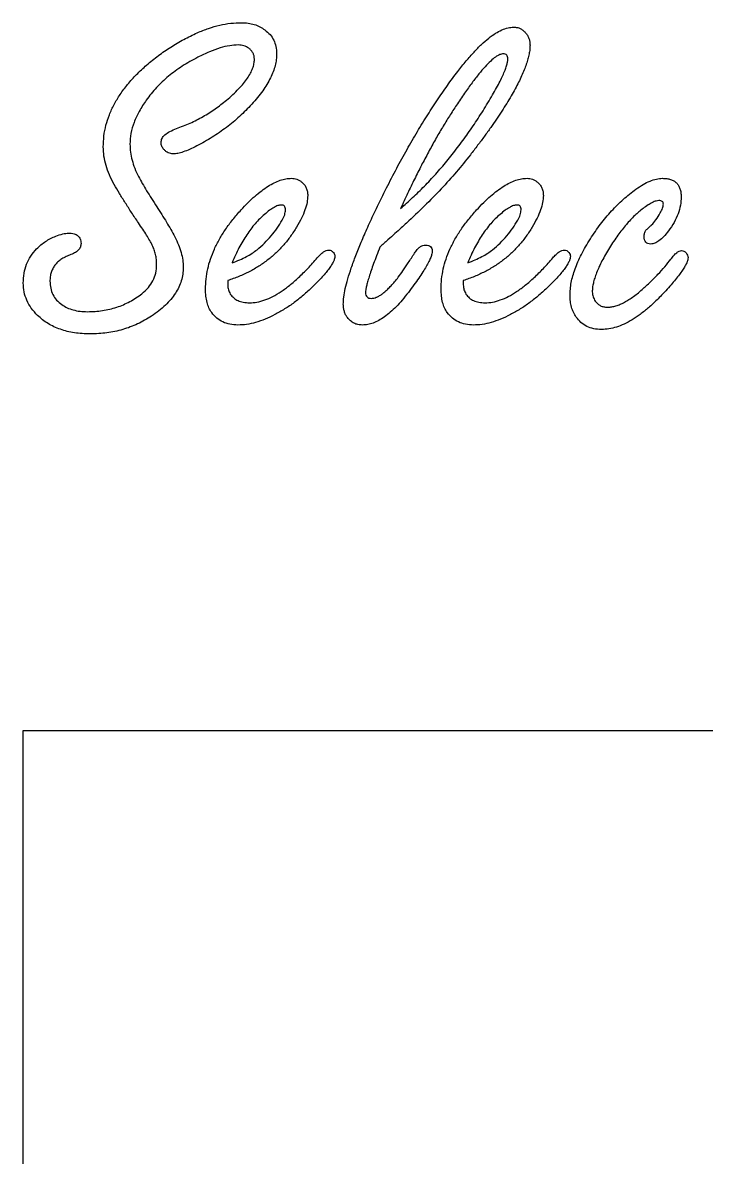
# Model space of a CAD drawing. Header units: millimetres. Extents: x 0 to 1186, y 0 to 599.
# Drawn here: x 317.62 to 346.6, y 499.1 to 547.17 of the extents above; entities that cross this region are included whole.
import ezdxf

# ---------------------------------------------------------------- set-up
doc = ezdxf.new("R2010")
doc.units = ezdxf.units.MM

msp = doc.modelspace()

# ---------------------------------------------------------------- linework, layer by layer
at = {"color": 7, "linetype": 'Continuous', "lineweight": 25}
for p, q in [((326.316, 536.245), (326.316, 536.062)), ((336.301, 536.245), (336.301, 536.062)), ((440.625, 517.173), (317.625, 517.173)), ((317.625, 517.173), (317.625, 414.173))]:
    msp.add_line(p, q, dxfattribs=at)
for points, knots in [([(325.023, 546.745), (325.183, 546.81), (325.495, 546.936), (325.969, 547.073), (326.436, 547.156), (326.746, 547.167), (326.898, 547.172)], [0, 0, 0, 0, 0.267112, 0.520232, 0.763939, 1, 1, 1, 1]), ([(326.898, 547.172), (326.993, 547.17), (327.176, 547.165), (327.438, 547.102), (327.681, 547.01), (327.821, 546.914), (327.891, 546.866)], [0, 0, 0, 0, 0.268022, 0.519483, 0.759572, 1, 1, 1, 1]), ([(322.877, 545.379), (323.042, 545.515), (323.371, 545.786), (323.897, 546.147), (324.446, 546.472), (324.83, 546.654), (325.023, 546.745)], [0, 0, 0, 0, 0.251102, 0.500654, 0.749309, 1, 1, 1, 1]), ([(327.891, 546.866), (327.967, 546.803), (328.116, 546.679), (328.275, 546.435), (328.37, 546.158), (328.382, 545.963), (328.388, 545.862)], [0, 0, 0, 0, 0.2543055, 0.497135, 0.7403991, 1, 1, 1, 1]), ([(336.069, 545.111), (336.184, 545.259), (336.403, 545.54), (336.74, 545.919), (337.055, 546.246), (337.36, 546.51), (337.647, 546.721), (337.924, 546.867), (338.185, 546.964), (338.357, 546.977), (338.438, 546.984)], [0, 0, 0, 0, 0.180875, 0.344169, 0.490392, 0.619511, 0.733746, 0.833455, 0.921644, 1, 1, 1, 1]), ([(338.438, 546.984), (338.487, 546.981), (338.58, 546.975), (338.715, 546.933), (338.832, 546.857), (338.895, 546.789), (338.927, 546.754)], [0, 0, 0, 0, 0.259458, 0.502686, 0.746712, 1, 1, 1, 1]), ([(338.927, 546.754), (338.958, 546.716), (339.02, 546.641), (339.08, 546.509), (339.122, 546.37), (339.125, 546.274), (339.127, 546.224)], [0, 0, 0, 0, 0.254174, 0.502016, 0.745014, 1, 1, 1, 1]), ([(326.763, 546.23), (326.641, 546.223), (326.379, 546.208), (325.969, 546.101), (325.518, 545.935), (325.21, 545.786), (325.047, 545.706)], [0, 0, 0, 0, 0.202573, 0.433467, 0.698591, 1, 1, 1, 1]), ([(327.208, 546.092), (327.141, 546.132), (327.004, 546.214), (326.844, 546.224), (326.763, 546.23)], [0, 0, 0, 0, 0.488693, 1, 1, 1, 1]), ([(339.127, 546.224), (339.126, 546.163), (339.122, 546.037), (339.09, 545.84), (339.041, 545.629), (338.967, 545.404), (338.881, 545.163), (338.768, 544.91), (338.644, 544.639), (338.495, 544.356), (338.327, 544.059), (338.138, 543.747), (337.929, 543.421), (337.702, 543.079), (337.458, 542.722), (337.19, 542.353), (336.903, 541.968), (336.704, 541.709), (336.601, 541.576)], [0, 0, 0, 0, 0.0341135, 0.0707993, 0.1114566, 0.1552574, 0.2032437, 0.2546957, 0.3105066, 0.3699927, 0.4337291, 0.5017787, 0.5741932, 0.6507104, 0.73135, 0.8167677, 0.9059088, 1, 1, 1, 1]), ([(325.047, 545.706), (324.933, 545.646), (324.71, 545.529), (324.39, 545.334), (324.091, 545.124), (323.805, 544.907), (323.543, 544.671), (323.296, 544.425), (323.068, 544.168), (322.933, 543.984), (322.865, 543.893)], [0, 0, 0, 0, 0.134269, 0.264346, 0.392068, 0.516637, 0.64039, 0.761022, 0.881194, 1, 1, 1, 1]), ([(327.446, 545.624), (327.443, 545.67), (327.438, 545.76), (327.392, 545.889), (327.313, 546), (327.243, 546.061), (327.208, 546.092)], [0, 0, 0, 0, 0.255227, 0.496052, 0.740244, 1, 1, 1, 1]), ([(328.388, 545.862), (328.384, 545.779), (328.376, 545.608), (328.328, 545.35), (328.242, 545.089), (328.129, 544.821), (327.976, 544.551), (327.794, 544.274), (327.58, 543.993), (327.418, 543.81), (327.334, 543.716)], [0, 0, 0, 0, 0.102621, 0.209153, 0.320367, 0.4396, 0.566281, 0.700225, 0.845468, 1, 1, 1, 1]), ([(337.997, 545.853), (337.946, 545.844), (337.827, 545.823), (337.646, 545.71), (337.442, 545.535), (337.207, 545.295), (336.946, 544.987), (336.658, 544.61), (336.342, 544.166), (336.125, 543.845), (336.01, 543.675)], [0, 0, 0, 0, 0.051399, 0.119909, 0.209091, 0.320778, 0.455064, 0.612436, 0.794562, 1, 1, 1, 1]), ([(338.185, 545.632), (338.184, 545.665), (338.181, 545.724), (338.144, 545.8), (338.077, 545.847), (338.025, 545.851), (337.997, 545.853)], [0, 0, 0, 0, 0.296694, 0.528239, 0.746136, 1, 1, 1, 1]), ([(321.04, 541.911), (321.046, 542.065), (321.058, 542.372), (321.146, 542.829), (321.292, 543.276), (321.495, 543.715), (321.757, 544.146), (322.073, 544.571), (322.449, 544.987), (322.732, 545.246), (322.877, 545.379)], [0, 0, 0, 0, 0.113672, 0.227625, 0.343065, 0.461503, 0.585465, 0.715921, 0.853912, 1, 1, 1, 1]), ([(326.26, 543.887), (326.353, 543.967), (326.531, 544.121), (326.773, 544.357), (326.981, 544.585), (327.147, 544.807), (327.279, 545.02), (327.374, 545.226), (327.436, 545.427), (327.443, 545.559), (327.446, 545.624)], [0, 0, 0, 0, 0.170697, 0.32664, 0.469303, 0.596714, 0.711575, 0.816345, 0.911144, 1, 1, 1, 1]), ([(337.34, 543.775), (337.406, 543.887), (337.532, 544.099), (337.707, 544.404), (337.852, 544.681), (337.969, 544.929), (338.066, 545.145), (338.13, 545.333), (338.177, 545.491), (338.183, 545.589), (338.185, 545.632)], [0, 0, 0, 0, 0.189398, 0.360662, 0.512496, 0.645756, 0.761234, 0.856815, 0.936718, 1, 1, 1, 1]), ([(332.562, 539.183), (332.704, 539.477), (332.983, 540.054), (333.417, 540.894), (333.852, 541.695), (334.291, 542.456), (334.728, 543.179), (335.171, 543.86), (335.614, 544.502), (335.919, 544.911), (336.069, 545.111)], [0, 0, 0, 0, 0.1419634, 0.2787796, 0.4108943, 0.538377, 0.6607185, 0.7782295, 0.8913715, 1, 1, 1, 1]), ([(322.865, 543.893), (322.76, 543.736), (322.557, 543.437), (322.337, 542.961), (322.198, 542.489), (322.18, 542.174), (322.171, 542.02)], [0, 0, 0, 0, 0.278628, 0.534488, 0.772536, 1, 1, 1, 1]), ([(324.143, 542.683), (324.338, 542.758), (324.724, 542.906), (325.272, 543.189), (325.788, 543.511), (326.103, 543.762), (326.26, 543.887)], [0, 0, 0, 0, 0.255759, 0.506986, 0.754603, 1, 1, 1, 1]), ([(333.643, 539.303), (333.814, 539.454), (334.159, 539.758), (334.656, 540.244), (335.139, 540.76), (335.607, 541.306), (336.064, 541.88), (336.504, 542.484), (336.934, 543.115), (337.204, 543.553), (337.34, 543.775)], [0, 0, 0, 0, 0.117349, 0.236674, 0.357841, 0.48108, 0.606926, 0.735258, 0.865853, 1, 1, 1, 1]), ([(327.334, 543.716), (327.165, 543.541), (326.826, 543.191), (326.261, 542.727), (325.659, 542.305), (325.228, 542.069), (325.011, 541.95)], [0, 0, 0, 0, 0.249198, 0.497307, 0.747691, 1, 1, 1, 1]), ([(336.01, 543.675), (335.91, 543.522), (335.707, 543.211), (335.409, 542.727), (335.111, 542.219), (334.819, 541.682), (334.52, 541.124), (334.227, 540.539), (333.932, 539.931), (333.74, 539.514), (333.643, 539.303)], [0, 0, 0, 0, 0.109937, 0.223875, 0.34238, 0.465225, 0.592516, 0.723736, 0.85973, 1, 1, 1, 1]), ([(323.49, 542.088), (323.498, 542.149), (323.515, 542.278), (323.662, 542.439), (323.871, 542.582), (324.046, 542.647), (324.143, 542.683)], [0, 0, 0, 0, 0.193384, 0.405638, 0.669461, 1, 1, 1, 1]), ([(321.505, 540.316), (321.434, 540.449), (321.295, 540.707), (321.154, 541.113), (321.057, 541.512), (321.046, 541.779), (321.04, 541.911)], [0, 0, 0, 0, 0.268839, 0.523839, 0.7645, 1, 1, 1, 1]), ([(322.171, 542.02), (322.175, 541.908), (322.185, 541.681), (322.258, 541.339), (322.368, 540.991), (322.477, 540.767), (322.533, 540.651)], [0, 0, 0, 0, 0.235507, 0.47719, 0.730699, 1, 1, 1, 1]), ([(323.607, 541.8), (323.573, 541.844), (323.507, 541.929), (323.495, 542.036), (323.49, 542.088)], [0, 0, 0, 0, 0.517578, 1, 1, 1, 1]), ([(325.011, 541.95), (324.908, 541.899), (324.718, 541.806), (324.446, 541.7), (324.216, 541.626), (324.072, 541.616), (324.008, 541.611)], [0, 0, 0, 0, 0.32339, 0.595988, 0.819609, 1, 1, 1, 1]), ([(324.008, 541.611), (323.971, 541.613), (323.898, 541.618), (323.793, 541.656), (323.693, 541.715), (323.637, 541.771), (323.607, 541.8)], [0, 0, 0, 0, 0.240759, 0.480123, 0.729757, 1, 1, 1, 1]), ([(336.601, 541.576), (336.407, 541.332), (336.01, 540.836), (335.353, 540.118), (334.652, 539.39), (334.149, 538.921), (333.893, 538.682)], [0, 0, 0, 0, 0.235696, 0.480499, 0.734973, 1, 1, 1, 1]), ([(322.533, 540.651), (322.586, 540.554), (322.697, 540.352), (322.881, 540.042), (323.087, 539.714), (323.232, 539.489), (323.307, 539.374)], [0, 0, 0, 0, 0.223103, 0.463317, 0.723502, 1, 1, 1, 1]), ([(326.881, 539.238), (326.98, 539.345), (327.169, 539.548), (327.461, 539.82), (327.744, 540.05), (328.015, 540.241), (328.278, 540.391), (328.531, 540.498), (328.776, 540.565), (328.937, 540.574), (329.015, 540.578)], [0, 0, 0, 0, 0.168367, 0.322292, 0.463171, 0.590813, 0.70708, 0.813264, 0.909671, 1, 1, 1, 1]), ([(329.015, 540.578), (329.056, 540.577), (329.136, 540.575), (329.251, 540.539), (329.362, 540.489), (329.426, 540.439), (329.46, 540.413)], [0, 0, 0, 0, 0.249975, 0.496374, 0.738459, 1, 1, 1, 1]), ([(329.46, 540.413), (329.498, 540.376), (329.574, 540.305), (329.65, 540.166), (329.7, 540.013), (329.705, 539.904), (329.707, 539.848)], [0, 0, 0, 0, 0.248423, 0.488586, 0.735587, 1, 1, 1, 1]), ([(336.866, 539.238), (336.965, 539.345), (337.154, 539.548), (337.447, 539.82), (337.729, 540.05), (338, 540.241), (338.263, 540.391), (338.516, 540.498), (338.762, 540.565), (338.923, 540.574), (339.001, 540.578)], [0, 0, 0, 0, 0.168367, 0.322292, 0.463171, 0.590813, 0.70708, 0.813264, 0.909671, 1, 1, 1, 1]), ([(339.001, 540.578), (339.041, 540.577), (339.122, 540.575), (339.236, 540.539), (339.347, 540.489), (339.412, 540.439), (339.445, 540.413)], [0, 0, 0, 0, 0.249975, 0.496374, 0.738459, 1, 1, 1, 1]), ([(339.445, 540.413), (339.484, 540.376), (339.559, 540.305), (339.636, 540.166), (339.686, 540.013), (339.69, 539.904), (339.692, 539.848)], [0, 0, 0, 0, 0.248423, 0.488586, 0.735587, 1, 1, 1, 1]), ([(343.614, 540.119), (343.716, 540.188), (343.909, 540.318), (344.201, 540.464), (344.475, 540.557), (344.654, 540.571), (344.738, 540.578)], [0, 0, 0, 0, 0.300961, 0.564943, 0.795467, 1, 1, 1, 1]), ([(344.738, 540.578), (344.8, 540.576), (344.918, 540.573), (345.081, 540.533), (345.224, 540.476), (345.341, 540.388), (345.427, 540.272), (345.489, 540.133), (345.528, 539.972), (345.531, 539.856), (345.533, 539.795)], [0, 0, 0, 0, 0.145265, 0.275317, 0.392857, 0.502856, 0.612856, 0.729218, 0.857031, 1, 1, 1, 1]), ([(322.53, 538.691), (322.432, 538.836), (322.241, 539.118), (321.976, 539.535), (321.729, 539.93), (321.578, 540.19), (321.505, 540.316)], [0, 0, 0, 0, 0.272807, 0.531208, 0.772704, 1, 1, 1, 1]), ([(341.685, 538.017), (341.826, 538.227), (342.101, 538.639), (342.572, 539.196), (343.07, 539.696), (343.434, 539.979), (343.614, 540.119)], [0, 0, 0, 0, 0.263949, 0.518245, 0.762112, 1, 1, 1, 1]), ([(328.582, 539.447), (328.535, 539.442), (328.429, 539.43), (328.266, 539.34), (328.073, 539.218), (327.944, 539.108), (327.873, 539.047)], [0, 0, 0, 0, 0.169564, 0.385932, 0.661171, 1, 1, 1, 1]), ([(328.765, 539.241), (328.763, 539.272), (328.76, 539.327), (328.727, 539.402), (328.66, 539.443), (328.609, 539.446), (328.582, 539.447)], [0, 0, 0, 0, 0.292116, 0.521987, 0.744915, 1, 1, 1, 1]), ([(329.707, 539.848), (329.7, 539.751), (329.687, 539.544), (329.59, 539.224), (329.441, 538.874), (329.307, 538.64), (329.236, 538.514)], [0, 0, 0, 0, 0.202892, 0.433755, 0.69771, 1, 1, 1, 1]), ([(338.568, 539.447), (338.521, 539.442), (338.414, 539.43), (338.252, 539.34), (338.059, 539.218), (337.93, 539.108), (337.858, 539.047)], [0, 0, 0, 0, 0.169564, 0.385932, 0.661171, 1, 1, 1, 1]), ([(338.75, 539.241), (338.748, 539.272), (338.745, 539.327), (338.712, 539.402), (338.645, 539.443), (338.595, 539.446), (338.568, 539.447)], [0, 0, 0, 0, 0.292116, 0.521987, 0.744915, 1, 1, 1, 1]), ([(339.692, 539.848), (339.686, 539.751), (339.672, 539.544), (339.575, 539.224), (339.426, 538.874), (339.293, 538.64), (339.221, 538.514)], [0, 0, 0, 0, 0.202892, 0.433755, 0.69771, 1, 1, 1, 1]), ([(344.591, 539.636), (344.549, 539.631), (344.453, 539.619), (344.299, 539.549), (344.117, 539.442), (343.99, 539.352), (343.92, 539.303)], [0, 0, 0, 0, 0.165392, 0.383226, 0.661707, 1, 1, 1, 1]), ([(344.779, 539.477), (344.778, 539.501), (344.775, 539.546), (344.735, 539.603), (344.669, 539.633), (344.619, 539.635), (344.591, 539.636)], [0, 0, 0, 0, 0.254348, 0.471873, 0.705623, 1, 1, 1, 1]), ([(344.65, 539.109), (344.687, 539.176), (344.752, 539.292), (344.771, 539.422), (344.779, 539.477)], [0, 0, 0, 0, 0.579786, 1, 1, 1, 1]), ([(345.533, 539.795), (345.527, 539.674), (345.514, 539.429), (345.405, 539.064), (345.238, 538.696), (345.08, 538.466), (344.997, 538.346)], [0, 0, 0, 0, 0.229742, 0.467276, 0.723235, 1, 1, 1, 1]), ([(323.307, 539.374), (323.448, 539.156), (323.716, 538.741), (323.956, 538.309), (324.069, 538.105)], [0, 0, 0, 0, 0.5262569, 1, 1, 1, 1]), ([(325.374, 535.882), (325.378, 536.025), (325.387, 536.312), (325.461, 536.739), (325.58, 537.164), (325.746, 537.586), (325.96, 538.006), (326.22, 538.424), (326.528, 538.839), (326.761, 539.103), (326.881, 539.238)], [0, 0, 0, 0, 0.1135141, 0.228398, 0.344467, 0.4645109, 0.5889605, 0.7195434, 0.8558677, 1, 1, 1, 1]), ([(327.873, 539.047), (327.804, 538.986), (327.665, 538.864), (327.474, 538.654), (327.287, 538.429), (327.116, 538.179), (326.946, 537.915), (326.787, 537.629), (326.641, 537.321), (326.55, 537.107), (326.504, 536.998)], [0, 0, 0, 0, 0.110576, 0.223627, 0.341368, 0.462851, 0.588927, 0.720313, 0.856879, 1, 1, 1, 1]), ([(328.621, 538.803), (328.663, 538.878), (328.74, 539.016), (328.757, 539.171), (328.765, 539.241)], [0, 0, 0, 0, 0.551228, 1, 1, 1, 1]), ([(331.214, 535.238), (331.219, 535.34), (331.228, 535.564), (331.301, 535.924), (331.407, 536.336), (331.556, 536.803), (331.749, 537.323), (331.983, 537.896), (332.253, 538.524), (332.456, 538.956), (332.562, 539.183)], [0, 0, 0, 0, 0.073197, 0.160252, 0.261762, 0.378138, 0.510549, 0.658296, 0.821227, 1, 1, 1, 1]), ([(335.359, 535.882), (335.364, 536.025), (335.373, 536.312), (335.446, 536.739), (335.566, 537.164), (335.731, 537.586), (335.946, 538.006), (336.205, 538.424), (336.514, 538.839), (336.747, 539.103), (336.866, 539.238)], [0, 0, 0, 0, 0.1135141, 0.228398, 0.344467, 0.4645109, 0.5889605, 0.7195434, 0.8558677, 1, 1, 1, 1]), ([(337.858, 539.047), (337.789, 538.986), (337.65, 538.864), (337.46, 538.654), (337.273, 538.429), (337.101, 538.179), (336.932, 537.915), (336.773, 537.629), (336.626, 537.321), (336.536, 537.107), (336.49, 536.998)], [0, 0, 0, 0, 0.110576, 0.223627, 0.341368, 0.462851, 0.588927, 0.720313, 0.856879, 1, 1, 1, 1]), ([(338.606, 538.803), (338.648, 538.878), (338.725, 539.016), (338.743, 539.171), (338.75, 539.241)], [0, 0, 0, 0, 0.551228, 1, 1, 1, 1]), ([(343.92, 539.303), (343.798, 539.205), (343.542, 538.998), (343.193, 538.609), (342.834, 538.156), (342.614, 537.816), (342.498, 537.637)], [0, 0, 0, 0, 0.212486, 0.448082, 0.709973, 1, 1, 1, 1]), ([(344.282, 538.603), (344.345, 538.671), (344.487, 538.826), (344.592, 539.008), (344.65, 539.109)], [0, 0, 0, 0, 0.4456519, 1, 1, 1, 1]), ([(323.119, 537.74), (323.083, 537.807), (323.005, 537.951), (322.873, 538.178), (322.71, 538.427), (322.592, 538.6), (322.53, 538.691)], [0, 0, 0, 0, 0.20363, 0.438222, 0.704529, 1, 1, 1, 1]), ([(329.236, 538.514), (329.152, 538.381), (328.986, 538.117), (328.694, 537.754), (328.376, 537.419), (328.023, 537.119), (327.642, 536.849), (327.228, 536.614), (326.785, 536.409), (326.474, 536.3), (326.316, 536.245)], [0, 0, 0, 0, 0.12472, 0.247071, 0.368678, 0.490613, 0.613431, 0.738877, 0.867329, 1, 1, 1, 1]), ([(327.558, 537.552), (327.666, 537.645), (327.878, 537.828), (328.161, 538.136), (328.414, 538.457), (328.552, 538.688), (328.621, 538.803)], [0, 0, 0, 0, 0.258918, 0.510053, 0.758, 1, 1, 1, 1]), ([(333.893, 538.682), (333.819, 538.613), (333.658, 538.463), (333.391, 538.231), (333.092, 537.957), (332.877, 537.767), (332.763, 537.666)], [0, 0, 0, 0, 0.200152, 0.433412, 0.699497, 1, 1, 1, 1]), ([(339.221, 538.514), (339.138, 538.381), (338.972, 538.117), (338.679, 537.754), (338.361, 537.419), (338.009, 537.119), (337.627, 536.849), (337.213, 536.614), (336.77, 536.409), (336.459, 536.3), (336.301, 536.245)], [0, 0, 0, 0, 0.12472, 0.247071, 0.368678, 0.490613, 0.613431, 0.738877, 0.867329, 1, 1, 1, 1]), ([(337.543, 537.552), (337.651, 537.645), (337.864, 537.828), (338.147, 538.136), (338.399, 538.457), (338.538, 538.688), (338.606, 538.803)], [0, 0, 0, 0, 0.258918, 0.510053, 0.758, 1, 1, 1, 1]), ([(344.043, 538.376), (344.052, 538.386), (344.076, 538.412), (344.124, 538.46), (344.195, 538.524), (344.25, 538.574), (344.282, 538.603)], [0, 0, 0, 0, 0.12031, 0.322658, 0.613808, 1, 1, 1, 1]), ([(318.217, 537.59), (318.275, 537.648), (318.392, 537.762), (318.592, 537.904), (318.801, 538.032), (318.953, 538.094), (319.03, 538.126)], [0, 0, 0, 0, 0.250592, 0.499741, 0.747349, 1, 1, 1, 1]), ([(319.03, 538.126), (319.128, 538.163), (319.302, 538.23), (319.487, 538.248), (319.568, 538.255)], [0, 0, 0, 0, 0.562226, 1, 1, 1, 1]), ([(319.568, 538.255), (319.647, 538.252), (319.787, 538.247), (319.97, 538.162), (320.086, 538.008), (320.094, 537.885), (320.098, 537.82)], [0, 0, 0, 0, 0.299763, 0.535807, 0.751461, 1, 1, 1, 1]), ([(324.069, 538.105), (324.125, 537.992), (324.232, 537.776), (324.343, 537.443), (324.417, 537.122), (324.427, 536.91), (324.432, 536.807)], [0, 0, 0, 0, 0.276985, 0.53301, 0.772044, 1, 1, 1, 1]), ([(340.823, 535.618), (340.826, 535.706), (340.833, 535.886), (340.872, 536.163), (340.941, 536.448), (341.036, 536.743), (341.158, 537.048), (341.31, 537.361), (341.482, 537.69), (341.616, 537.906), (341.685, 538.017)], [0, 0, 0, 0, 0.102771, 0.209836, 0.323496, 0.443206, 0.569602, 0.704747, 0.84807, 1, 1, 1, 1]), ([(343.964, 538.108), (343.967, 538.159), (343.972, 538.255), (344.021, 538.338), (344.043, 538.376)], [0, 0, 0, 0, 0.535119, 1, 1, 1, 1]), ([(344.241, 537.79), (344.199, 537.793), (344.123, 537.799), (344.025, 537.866), (343.971, 537.977), (343.966, 538.061), (343.964, 538.108)], [0, 0, 0, 0, 0.2556859, 0.4722416, 0.7087326, 1, 1, 1, 1]), ([(344.997, 538.346), (344.931, 538.263), (344.81, 538.11), (344.613, 537.935), (344.427, 537.816), (344.299, 537.798), (344.241, 537.79)], [0, 0, 0, 0, 0.3307483, 0.6026978, 0.8195782, 1, 1, 1, 1]), ([(317.649, 536.139), (317.655, 536.278), (317.667, 536.549), (317.778, 536.937), (317.957, 537.292), (318.13, 537.49), (318.217, 537.59)], [0, 0, 0, 0, 0.260733, 0.507498, 0.752246, 1, 1, 1, 1]), ([(320.098, 537.82), (320.093, 537.766), (320.083, 537.658), (319.976, 537.517), (319.817, 537.402), (319.685, 537.35), (319.612, 537.322)], [0, 0, 0, 0, 0.213714, 0.430239, 0.687797, 1, 1, 1, 1]), ([(323.301, 536.919), (323.299, 536.992), (323.294, 537.138), (323.262, 537.351), (323.203, 537.552), (323.146, 537.678), (323.119, 537.74)], [0, 0, 0, 0, 0.2605295, 0.5131808, 0.7590497, 1, 1, 1, 1]), ([(326.504, 536.998), (326.611, 537.039), (326.815, 537.117), (327.097, 537.253), (327.345, 537.392), (327.489, 537.5), (327.558, 537.552)], [0, 0, 0, 0, 0.286322, 0.548521, 0.784681, 1, 1, 1, 1]), ([(330.11, 537.21), (330.155, 537.259), (330.237, 537.349), (330.364, 537.455), (330.482, 537.524), (330.561, 537.535), (330.596, 537.54)], [0, 0, 0, 0, 0.332484, 0.603986, 0.825215, 1, 1, 1, 1]), ([(330.596, 537.54), (330.633, 537.535), (330.713, 537.523), (330.767, 537.463), (330.796, 537.431)], [0, 0, 0, 0, 0.466013, 1, 1, 1, 1]), ([(332.763, 537.666), (332.715, 537.543), (332.626, 537.309), (332.502, 536.975), (332.395, 536.679), (332.309, 536.421), (332.244, 536.199), (332.196, 536.015), (332.163, 535.867), (332.158, 535.779), (332.156, 535.741)], [0, 0, 0, 0, 0.196108, 0.371446, 0.527398, 0.66216, 0.77584, 0.86897, 0.944559, 1, 1, 1, 1]), ([(334.982, 537.499), (334.979, 537.458), (334.971, 537.365), (334.918, 537.215), (334.839, 537.036), (334.722, 536.832), (334.584, 536.597), (334.407, 536.338), (334.201, 536.05), (334.051, 535.85), (333.973, 535.744)], [0, 0, 0, 0, 0.059489, 0.136473, 0.232551, 0.346004, 0.480374, 0.632968, 0.806424, 1, 1, 1, 1]), ([(334.229, 537.404), (334.265, 537.457), (334.332, 537.554), (334.451, 537.665), (334.573, 537.74), (334.66, 537.748), (334.703, 537.752)], [0, 0, 0, 0, 0.312923, 0.575242, 0.795014, 1, 1, 1, 1]), ([(334.703, 537.752), (334.744, 537.75), (334.819, 537.748), (334.917, 537.697), (334.975, 537.607), (334.98, 537.537), (334.982, 537.499)], [0, 0, 0, 0, 0.289033, 0.515365, 0.737111, 1, 1, 1, 1]), ([(336.49, 536.998), (336.596, 537.039), (336.8, 537.117), (337.082, 537.253), (337.331, 537.392), (337.475, 537.5), (337.543, 537.552)], [0, 0, 0, 0, 0.286322, 0.548521, 0.784681, 1, 1, 1, 1]), ([(340.096, 537.21), (340.141, 537.259), (340.222, 537.349), (340.35, 537.455), (340.467, 537.524), (340.546, 537.535), (340.581, 537.54)], [0, 0, 0, 0, 0.332484, 0.603986, 0.825215, 1, 1, 1, 1]), ([(340.581, 537.54), (340.619, 537.535), (340.698, 537.523), (340.753, 537.463), (340.782, 537.431)], [0, 0, 0, 0, 0.466013, 1, 1, 1, 1]), ([(342.498, 537.637), (342.44, 537.541), (342.329, 537.356), (342.179, 537.083), (342.051, 536.827), (341.948, 536.585), (341.867, 536.359), (341.811, 536.148), (341.772, 535.954), (341.767, 535.828), (341.765, 535.768)], [0, 0, 0, 0, 0.16517, 0.31901, 0.459769, 0.589084, 0.707433, 0.814037, 0.911334, 1, 1, 1, 1]), ([(345.103, 537.157), (345.143, 537.21), (345.215, 537.307), (345.332, 537.42), (345.441, 537.495), (345.516, 537.508), (345.551, 537.513)], [0, 0, 0, 0, 0.338264, 0.614243, 0.825283, 1, 1, 1, 1]), ([(345.551, 537.513), (345.587, 537.509), (345.663, 537.499), (345.718, 537.445), (345.748, 537.416)], [0, 0, 0, 0, 0.4692511, 1, 1, 1, 1]), ([(319.612, 537.322), (319.547, 537.295), (319.421, 537.243), (319.249, 537.144), (319.105, 537.026), (318.984, 536.896), (318.893, 536.748), (318.827, 536.584), (318.784, 536.407), (318.781, 536.282), (318.779, 536.218)], [0, 0, 0, 0, 0.142893, 0.276153, 0.398742, 0.516608, 0.633217, 0.748795, 0.870917, 1, 1, 1, 1]), ([(327.237, 535.303), (327.344, 535.308), (327.564, 535.32), (327.894, 535.421), (328.239, 535.568), (328.592, 535.782), (328.959, 536.052), (329.333, 536.385), (329.727, 536.77), (329.979, 537.059), (330.11, 537.21)], [0, 0, 0, 0, 0.0900854, 0.1858067, 0.290722, 0.4065294, 0.5342782, 0.6755437, 0.830596, 1, 1, 1, 1]), ([(330.855, 537.281), (330.852, 537.245), (330.844, 537.167), (330.795, 537.043), (330.716, 536.907), (330.613, 536.749), (330.476, 536.578), (330.313, 536.388), (330.119, 536.183), (329.976, 536.044), (329.901, 535.971)], [0, 0, 0, 0, 0.064971, 0.143013, 0.239029, 0.352565, 0.486301, 0.637148, 0.809129, 1, 1, 1, 1]), ([(330.796, 537.431), (330.813, 537.406), (330.845, 537.361), (330.852, 537.306), (330.855, 537.281)], [0, 0, 0, 0, 0.540726, 1, 1, 1, 1]), ([(333.387, 536.186), (333.44, 536.253), (333.563, 536.407), (333.755, 536.679), (333.982, 537.019), (334.142, 537.269), (334.229, 537.404)], [0, 0, 0, 0, 0.174035, 0.398934, 0.673831, 1, 1, 1, 1]), ([(337.223, 535.303), (337.329, 535.308), (337.549, 535.32), (337.88, 535.421), (338.224, 535.568), (338.577, 535.782), (338.944, 536.052), (339.318, 536.385), (339.713, 536.77), (339.964, 537.059), (340.096, 537.21)], [0, 0, 0, 0, 0.0900854, 0.1858067, 0.290722, 0.4065294, 0.5342782, 0.6755437, 0.830596, 1, 1, 1, 1]), ([(340.84, 537.281), (340.837, 537.245), (340.83, 537.167), (340.78, 537.043), (340.701, 536.907), (340.598, 536.749), (340.462, 536.578), (340.299, 536.388), (340.105, 536.183), (339.962, 536.044), (339.887, 535.971)], [0, 0, 0, 0, 0.064971, 0.143013, 0.239029, 0.352565, 0.486301, 0.637148, 0.809129, 1, 1, 1, 1]), ([(340.782, 537.431), (340.799, 537.406), (340.83, 537.361), (340.837, 537.306), (340.84, 537.281)], [0, 0, 0, 0, 0.540726, 1, 1, 1, 1]), ([(343.881, 535.865), (343.998, 535.972), (344.227, 536.181), (344.546, 536.505), (344.842, 536.825), (345.017, 537.048), (345.103, 537.157)], [0, 0, 0, 0, 0.266679, 0.522676, 0.766093, 1, 1, 1, 1]), ([(345.827, 537.219), (345.824, 537.185), (345.815, 537.108), (345.767, 536.985), (345.691, 536.843), (345.586, 536.678), (345.455, 536.49), (345.287, 536.286), (345.097, 536.055), (344.957, 535.898), (344.882, 535.815)], [0, 0, 0, 0, 0.0590584, 0.1357016, 0.2287087, 0.3421965, 0.4766486, 0.6307038, 0.8051915, 1, 1, 1, 1]), ([(345.748, 537.416), (345.771, 537.385), (345.814, 537.326), (345.823, 537.253), (345.827, 537.219)], [0, 0, 0, 0, 0.5264285, 1, 1, 1, 1]), ([(322.68, 535.688), (322.775, 535.771), (322.958, 535.93), (323.156, 536.231), (323.282, 536.564), (323.295, 536.799), (323.301, 536.919)], [0, 0, 0, 0, 0.2624761, 0.5077834, 0.7490989, 1, 1, 1, 1]), ([(324.432, 536.807), (324.428, 536.71), (324.421, 536.518), (324.351, 536.236), (324.249, 535.961), (324.098, 535.697), (323.906, 535.442), (323.672, 535.195), (323.398, 534.956), (323.193, 534.812), (323.086, 534.737)], [0, 0, 0, 0, 0.112347, 0.223853, 0.336409, 0.45314, 0.577322, 0.707564, 0.848589, 1, 1, 1, 1]), ([(318.258, 534.767), (318.164, 534.866), (317.982, 535.059), (317.793, 535.401), (317.67, 535.761), (317.656, 536.012), (317.649, 536.139)], [0, 0, 0, 0, 0.265342, 0.513343, 0.754304, 1, 1, 1, 1]), ([(318.779, 536.218), (318.785, 536.117), (318.796, 535.922), (318.896, 535.648), (319.054, 535.407), (319.203, 535.287), (319.28, 535.226)], [0, 0, 0, 0, 0.261447, 0.504871, 0.747307, 1, 1, 1, 1]), ([(326.316, 536.062), (326.319, 535.991), (326.326, 535.854), (326.392, 535.734), (326.425, 535.676)], [0, 0, 0, 0, 0.5194381, 1, 1, 1, 1]), ([(332.409, 535.491), (332.442, 535.494), (332.511, 535.5), (332.617, 535.535), (332.731, 535.588), (332.848, 535.667), (332.976, 535.764), (333.107, 535.886), (333.245, 536.028), (333.338, 536.131), (333.387, 536.186)], [0, 0, 0, 0, 0.0796722, 0.1698937, 0.2706719, 0.3850154, 0.514928, 0.6608357, 0.8218476, 1, 1, 1, 1]), ([(336.301, 536.062), (336.305, 535.991), (336.311, 535.854), (336.378, 535.734), (336.41, 535.676)], [0, 0, 0, 0, 0.5194381, 1, 1, 1, 1]), ([(320.369, 534.926), (320.477, 534.928), (320.691, 534.932), (321.007, 534.969), (321.314, 535.026), (321.608, 535.114), (321.894, 535.218), (322.166, 535.353), (322.432, 535.505), (322.597, 535.627), (322.68, 535.688)], [0, 0, 0, 0, 0.1307079, 0.2585637, 0.3843233, 0.5079628, 0.6297116, 0.7523951, 0.8747966, 1, 1, 1, 1]), ([(325.636, 534.887), (325.595, 534.953), (325.51, 535.088), (325.43, 535.326), (325.384, 535.594), (325.377, 535.783), (325.374, 535.882)], [0, 0, 0, 0, 0.220945, 0.457181, 0.714826, 1, 1, 1, 1]), ([(326.425, 535.676), (326.469, 535.618), (326.558, 535.502), (326.754, 535.386), (326.983, 535.314), (327.149, 535.306), (327.237, 535.303)], [0, 0, 0, 0, 0.234946, 0.466214, 0.717858, 1, 1, 1, 1]), ([(329.901, 535.971), (329.776, 535.854), (329.529, 535.625), (329.139, 535.31), (328.733, 535.037), (328.451, 534.88), (328.312, 534.802)], [0, 0, 0, 0, 0.258978, 0.510726, 0.75819, 1, 1, 1, 1]), ([(333.973, 535.744), (333.886, 535.635), (333.721, 535.427), (333.467, 535.143), (333.215, 534.905), (332.967, 534.71), (332.726, 534.554), (332.488, 534.442), (332.253, 534.373), (332.097, 534.365), (332.021, 534.36)], [0, 0, 0, 0, 0.168614, 0.323001, 0.462098, 0.589399, 0.705106, 0.810141, 0.907864, 1, 1, 1, 1]), ([(332.156, 535.741), (332.158, 535.704), (332.161, 535.635), (332.215, 535.548), (332.303, 535.495), (332.371, 535.492), (332.409, 535.491)], [0, 0, 0, 0, 0.27036, 0.501398, 0.722463, 1, 1, 1, 1]), ([(335.621, 534.887), (335.58, 534.953), (335.496, 535.088), (335.415, 535.326), (335.369, 535.594), (335.363, 535.783), (335.359, 535.882)], [0, 0, 0, 0, 0.220945, 0.457181, 0.714826, 1, 1, 1, 1]), ([(336.41, 535.676), (336.455, 535.618), (336.544, 535.502), (336.739, 535.386), (336.968, 535.314), (337.135, 535.306), (337.223, 535.303)], [0, 0, 0, 0, 0.234946, 0.466214, 0.717858, 1, 1, 1, 1]), ([(339.887, 535.971), (339.761, 535.854), (339.514, 535.625), (339.125, 535.31), (338.719, 535.037), (338.437, 534.88), (338.297, 534.802)], [0, 0, 0, 0, 0.258978, 0.510726, 0.75819, 1, 1, 1, 1]), ([(341.085, 534.699), (341.044, 534.766), (340.963, 534.899), (340.881, 535.124), (340.834, 535.365), (340.827, 535.532), (340.823, 535.618)], [0, 0, 0, 0, 0.2408453, 0.4841129, 0.7350043, 1, 1, 1, 1]), ([(341.765, 535.768), (341.77, 535.696), (341.78, 535.555), (341.857, 535.435), (341.894, 535.376)], [0, 0, 0, 0, 0.505672, 1, 1, 1, 1]), ([(344.882, 535.815), (344.76, 535.685), (344.526, 535.435), (344.162, 535.101), (343.811, 534.817), (343.466, 534.584), (343.13, 534.399), (342.799, 534.271), (342.478, 534.189), (342.266, 534.178), (342.162, 534.172)], [0, 0, 0, 0, 0.163984, 0.314675, 0.453321, 0.579435, 0.697305, 0.804701, 0.904922, 1, 1, 1, 1]), ([(342.401, 535.114), (342.454, 535.117), (342.564, 535.122), (342.732, 535.159), (342.908, 535.219), (343.09, 535.302), (343.278, 535.409), (343.474, 535.537), (343.677, 535.691), (343.811, 535.805), (343.881, 535.865)], [0, 0, 0, 0, 0.094162, 0.195457, 0.303791, 0.422093, 0.549787, 0.686769, 0.837018, 1, 1, 1, 1]), ([(319.28, 535.226), (319.355, 535.179), (319.507, 535.082), (319.773, 534.997), (320.061, 534.933), (320.264, 534.928), (320.369, 534.926)], [0, 0, 0, 0, 0.231159, 0.470662, 0.724899, 1, 1, 1, 1]), ([(331.388, 534.678), (331.361, 534.718), (331.305, 534.797), (331.255, 534.935), (331.221, 535.082), (331.216, 535.185), (331.214, 535.238)], [0, 0, 0, 0, 0.23997, 0.484128, 0.732355, 1, 1, 1, 1]), ([(341.894, 535.376), (341.927, 535.336), (341.99, 535.259), (342.112, 535.173), (342.252, 535.125), (342.35, 535.118), (342.401, 535.114)], [0, 0, 0, 0, 0.260341, 0.502915, 0.744879, 1, 1, 1, 1]), ([(320.493, 533.984), (320.377, 533.985), (320.151, 533.989), (319.823, 534.031), (319.512, 534.085), (319.223, 534.177), (318.95, 534.283), (318.699, 534.42), (318.466, 534.579), (318.328, 534.704), (318.258, 534.767)], [0, 0, 0, 0, 0.1431302, 0.2786121, 0.4081891, 0.5324336, 0.6526442, 0.7698089, 0.8848151, 1, 1, 1, 1]), ([(323.086, 534.737), (322.99, 534.677), (322.798, 534.557), (322.496, 534.404), (322.185, 534.275), (321.864, 534.167), (321.534, 534.085), (321.195, 534.027), (320.847, 533.99), (320.611, 533.986), (320.493, 533.984)], [0, 0, 0, 0, 0.124381, 0.247394, 0.370708, 0.493025, 0.617066, 0.742482, 0.869921, 1, 1, 1, 1]), ([(326.742, 534.36), (326.629, 534.366), (326.411, 534.375), (326.106, 534.482), (325.837, 534.647), (325.703, 534.807), (325.636, 534.887)], [0, 0, 0, 0, 0.267242, 0.511576, 0.752868, 1, 1, 1, 1]), ([(328.312, 534.802), (328.175, 534.734), (327.912, 534.602), (327.507, 534.47), (327.122, 534.375), (326.867, 534.365), (326.742, 534.36)], [0, 0, 0, 0, 0.278617, 0.535556, 0.773929, 1, 1, 1, 1]), ([(332.021, 534.36), (331.958, 534.364), (331.837, 534.372), (331.664, 534.433), (331.512, 534.537), (331.43, 534.63), (331.388, 534.678)], [0, 0, 0, 0, 0.254233, 0.496512, 0.739022, 1, 1, 1, 1]), ([(336.728, 534.36), (336.614, 534.366), (336.396, 534.375), (336.092, 534.482), (335.823, 534.647), (335.689, 534.807), (335.621, 534.887)], [0, 0, 0, 0, 0.267242, 0.511576, 0.752868, 1, 1, 1, 1]), ([(338.297, 534.802), (338.16, 534.734), (337.897, 534.602), (337.493, 534.47), (337.107, 534.375), (336.852, 534.365), (336.728, 534.36)], [0, 0, 0, 0, 0.278617, 0.535556, 0.773929, 1, 1, 1, 1]), ([(342.162, 534.172), (342.049, 534.177), (341.834, 534.187), (341.533, 534.292), (341.274, 534.46), (341.149, 534.618), (341.085, 534.699)], [0, 0, 0, 0, 0.269926, 0.516628, 0.754562, 1, 1, 1, 1])]:
    msp.add_open_spline(points, degree=3, knots=knots, dxfattribs=at)

doc.saveas('drawing.dxf')
